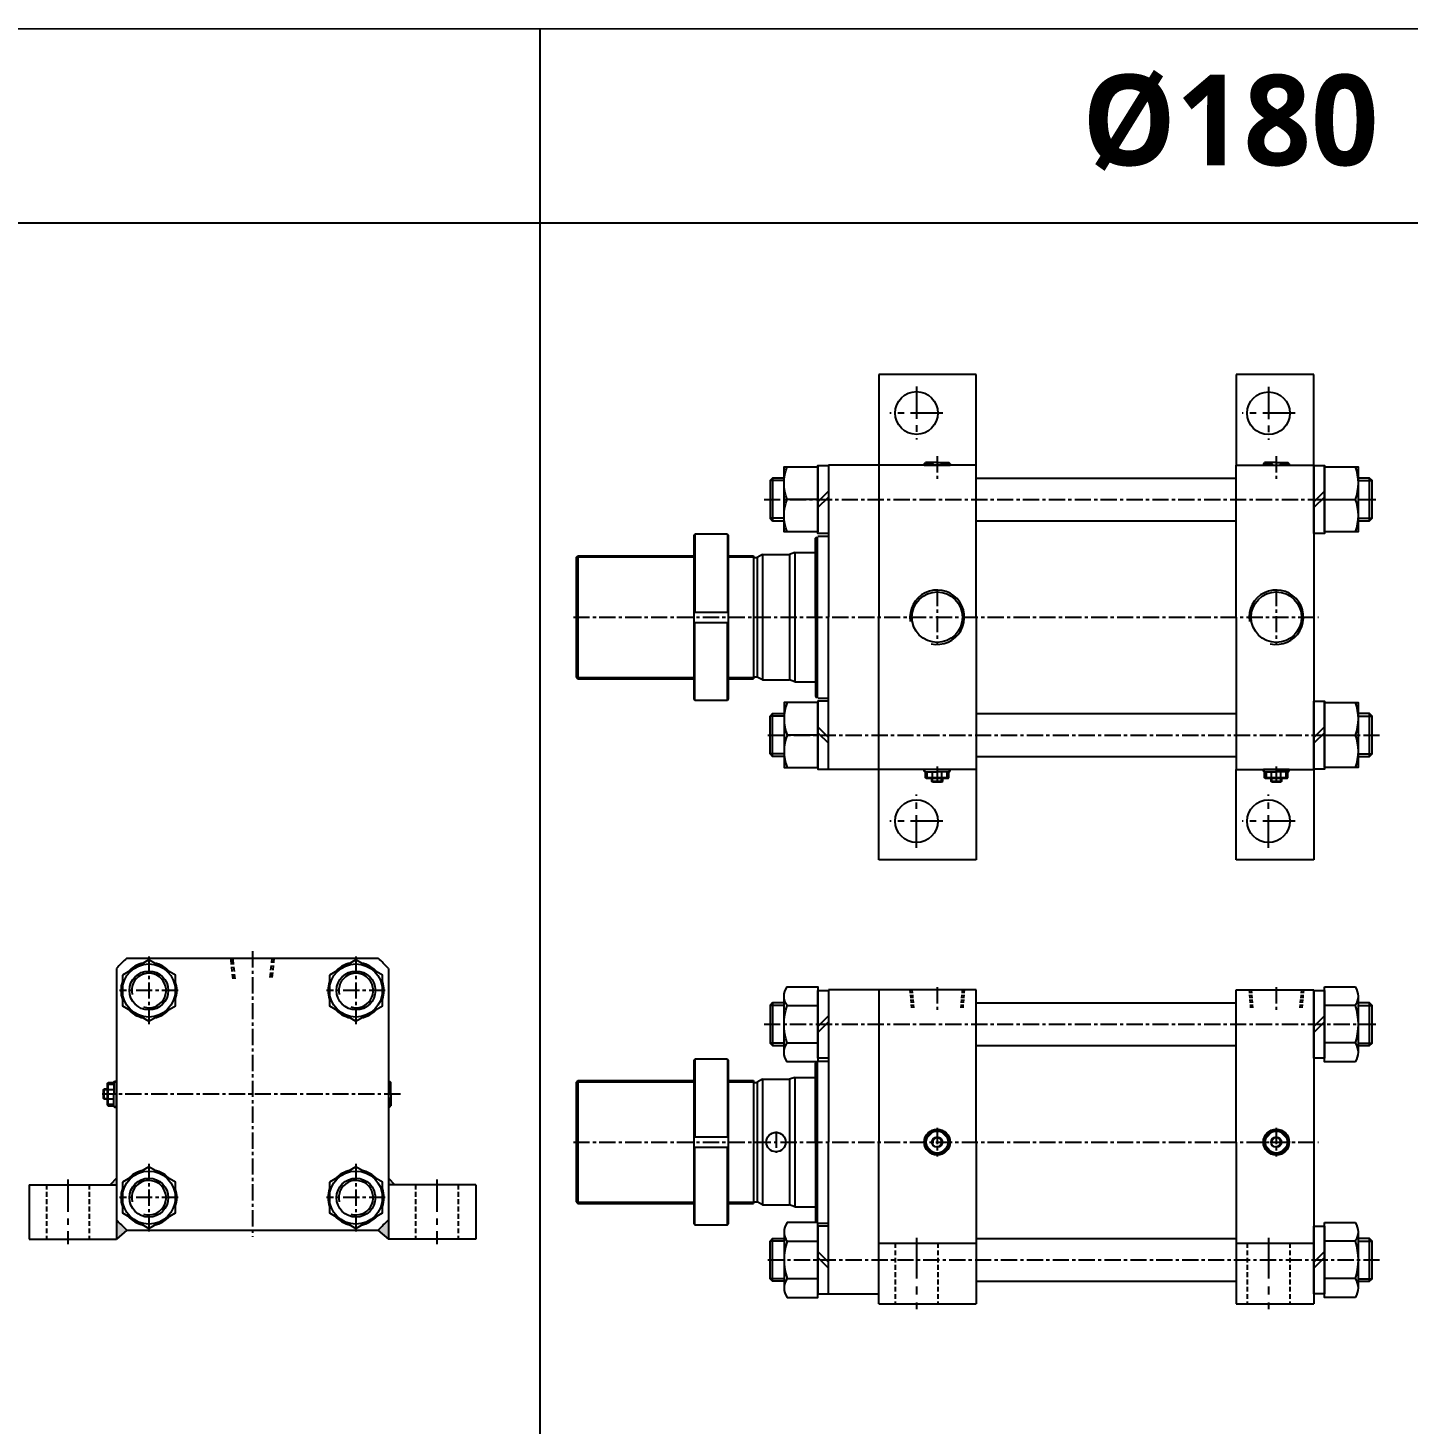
# Model space of a CAD drawing. Extents: x -819 to 29893, y -8942 to 3511.
# Drawn here: x 2728 to 3794, y 1078 to 2156 of the extents above; entities that cross this region are included whole.
import ezdxf

# ---------------------------------------------------------------- set-up
doc = ezdxf.new("R2010")
doc.units = 0
doc.header["$LTSCALE"] = 10
doc.header["$MEASUREMENT"] = 0
for name, pattern in [('CENTER', [2, 1.25, -0.25, 0.25, -0.25]), ('CENTERX2', [4, 2.5, -0.5, 0.5, -0.5]), ('HIDDEN', [0.375, 0.25, -0.125]), ('HIDDENX2', [0.75, 0.5, -0.25])]:
    doc.linetypes.add(name, pattern=pattern)
doc.layers.get('0').update_dxf_attribs({"linetype": 'CONTINUOUS'})
for name, color, linetype in [('CEN', 1, 'CENTERX2'), ('CENTER', 1, 'CENTER'), ('HID', 2, 'HIDDENX2'), ('ML', 7, 'CONTINUOUS')]:
    doc.layers.add(name, color=color, linetype=linetype)
doc.styles.add('문자', font='romans.shx')

msp = doc.modelspace()

# ---------------------------------------------------------------- hatches: boundary and pattern name
at = {"layer": 'ML'}
h = msp.add_hatch(color=256, dxfattribs=at)
h.paths.add_polyline_path([(3006.6, 1267.4), (3006.6, 1262.4), (3011.6, 1262.4)])
h.paths.add_polyline_path([(3006.6, 1235.3, -0.019596), (2998.6, 1227.4), (3006.6, 1220.4)])
h.paths.add_polyline_path([(2804.5, 1227.4, -0.019596), (2796.6, 1235.3), (2796.6, 1220.4)])
h.paths.add_polyline_path([(2796.6, 1267.4), (2791.6, 1262.4), (2796.6, 1262.4)])

# ---------------------------------------------------------------- linework, layer by layer
at = {"layer": 'CEN', "color": 1, "linetype": 'CENTER', "ltscale": 2}
for p, q in [((3414.6, 1878.9), (3414.6, 1837.9)), ((3686.6, 1878.7), (3686.6, 1837.7)), ((3435.1, 1858.4), (3394.1, 1858.4)), ((3707.1, 1858.2), (3666.1, 1858.2)), ((3414.6, 1522.7), (3414.6, 1563.7)), ((3686.6, 1522.7), (3686.6, 1563.7)), ((3435.1, 1543.2), (3394.1, 1543.2)), ((3707.1, 1543.2), (3666.1, 1543.2)), ((2759.1, 1266.4), (2759.1, 1216.4)), ((3044.1, 1266.4), (3044.1, 1216.4))]:
    msp.add_line(p, q, dxfattribs=at)
at = {"layer": 'CEN', "color": 1, "linetype": 'CENTER', "ltscale": 2.5}
for p, q in [((3414.6, 1221.3), (3414.6, 1166.3)), ((3686.6, 1221.3), (3686.6, 1166.3))]:
    msp.add_line(p, q, dxfattribs=at)
at = {"layer": 'CEN', "color": 7, "linetype": 'Continuous', "ltscale": 2.5}
msp.add_line((3661.6, 1217.3), (3661.6, 1170.3), dxfattribs=at)
at = {"layer": 'CENTER'}
for p, q in [((2821.6, 1438.6), (2821.6, 1386.3)), ((2981.6, 1438.6), (2981.6, 1386.3)), ((2844.2, 1412.4), (2798.9, 1412.4)), ((3004.2, 1412.4), (2958.9, 1412.4)), ((2821.6, 1278.6), (2821.6, 1226.3)), ((2981.6, 1278.6), (2981.6, 1226.3)), ((2844.2, 1252.4), (2798.9, 1252.4)), ((3004.2, 1252.4), (2958.9, 1252.4))]:
    msp.add_line(p, q, dxfattribs=at)
at = {"layer": 'HID', "color": 6, "linetype": 'HIDDEN', "ltscale": 1.5}
for p, q in [((2742.6, 1262.4), (2742.6, 1220.4)), ((2775.6, 1262.4), (2775.6, 1220.4)), ((3027.6, 1262.4), (3027.6, 1220.4)), ((3060.6, 1262.4), (3060.6, 1220.4)), ((3398.1, 1217.3), (3398.1, 1170.3)), ((3431.1, 1217.3), (3431.1, 1170.3)), ((3670.1, 1217.3), (3670.1, 1170.3)), ((3703.1, 1217.3), (3703.1, 1170.3))]:
    msp.add_line(p, q, dxfattribs=at)
at = {"layer": 'ML', "color": 7}
for p, q in [((3385.6, 1888.2), (3385.6, 1700.7)), ((3346.6, 1818.2), (3346.6, 1700.7)), ((3460.6, 1818.2), (3346.6, 1818.2)), ((3460.6, 1700.7), (3460.6, 1818.2)), ((3336.6, 1761.7), (3337.7, 1762.8)), ((3336.6, 1700.7), (3336.6, 1761.7)), ((3338.1, 1638.5), (3338.1, 1762.8)), ((3338.4, 1763.2), (3346.6, 1763.2)), ((3153.1, 1748.2), (3242.5, 1748.2)), ((3269.5, 1748.2), (3288.6, 1748.2)), ((3288.6, 1748.2), (3288.6, 1653.2)), ((3291.6, 1746.9), (3291.6, 1654.5)), ((3295.6, 1749.2), (3316.6, 1749.2)), ((3295.6, 1749.2), (3295.6, 1652.2)), ((3316.6, 1749.2), (3316.6, 1652.2)), ((3320.6, 1750.7), (3320.6, 1650.7)), ((3320.6, 1750.7), (3336.6, 1750.7)), ((3151.6, 1746.7), (3151.6, 1654.7)), ((3288.6, 1746.7), (3291.6, 1746.7)), ((3336.6, 1700.7), (3336.6, 1639.7)), ((3346.6, 1583.2), (3346.6, 1700.7)), ((3385.6, 1513.2), (3385.6, 1700.7)), ((3460.6, 1700.7), (3460.6, 1583.2)), ((3153.1, 1653.2), (3242.5, 1653.2)), ((3269.5, 1653.2), (3288.6, 1653.2)), ((3288.6, 1654.7), (3291.6, 1654.7)), ((3295.6, 1652.2), (3316.6, 1652.2)), ((3320.6, 1650.7), (3336.6, 1650.7)), ((3336.6, 1639.7), (3337.7, 1638.5)), ((3338.4, 1638.2), (3346.6, 1638.2)), ((3460.6, 1583.2), (3346.6, 1583.2)), ((3460.6, 1583.2), (3385.6, 1583.2)), ((3460.6, 1412.8), (3346.6, 1412.8)), ((3346.6, 1412.8), (3346.6, 1295.3)), ((3385.6, 1412.8), (3385.6, 1295.3)), ((3460.6, 1295.3), (3460.6, 1412.8)), ((3336.6, 1356.3), (3337.7, 1357.4)), ((3336.6, 1295.3), (3336.6, 1356.3)), ((3338.1, 1233.2), (3338.1, 1357.4)), ((3338.4, 1357.8), (3346.6, 1357.8)), ((3151.6, 1341.3), (3151.6, 1249.3)), ((3153.1, 1342.8), (3242.5, 1342.8)), ((3269.5, 1342.8), (3288.6, 1342.8)), ((3288.6, 1342.8), (3288.6, 1247.8)), ((3288.6, 1341.3), (3291.6, 1341.3)), ((3291.6, 1341.5), (3291.6, 1249.1)), ((3295.6, 1343.8), (3316.6, 1343.8)), ((3295.6, 1343.8), (3295.6, 1246.8)), ((3316.6, 1343.8), (3316.6, 1246.8)), ((3320.6, 1345.3), (3320.6, 1245.3)), ((3320.6, 1345.3), (3336.6, 1345.3)), ((3336.6, 1295.3), (3336.6, 1234.3)), ((3346.6, 1177.8), (3346.6, 1295.3)), ((3385.6, 1170.3), (3385.6, 1295.3)), ((3460.6, 1295.3), (3460.6, 1177.8)), ((3153.1, 1247.8), (3242.5, 1247.8)), ((3269.5, 1247.8), (3288.6, 1247.8)), ((3288.6, 1249.3), (3291.6, 1249.3)), ((3295.6, 1246.8), (3316.6, 1246.8)), ((3320.6, 1245.3), (3336.6, 1245.3)), ((3336.6, 1234.3), (3337.7, 1233.2)), ((3338.4, 1232.8), (3346.6, 1232.8)), ((3385.6, 1177.8), (3346.6, 1177.8))]:
    msp.add_line(p, q, dxfattribs=at)
at = {"layer": 'ML'}
for p, q in [((3460.6, 1888.2), (3385.6, 1888.2)), ((3460.6, 1818.2), (3460.6, 1888.2)), ((3721.6, 1888.2), (3661.6, 1888.2)), ((3661.6, 1888.2), (3661.6, 1818.2)), ((3721.6, 1818.2), (3721.6, 1888.2)), ((3420.6, 1819.2), (3421.6, 1820.2)), ((3420.6, 1819.2), (3420.6, 1818.2)), ((3420.6, 1819.2), (3426.2, 1819.2)), ((3420.6, 1818.2), (3440.6, 1818.2)), ((3420.6, 1818.2), (3440.6, 1818.2)), ((3430.6, 1820.2), (3421.6, 1820.2)), ((3426.2, 1820.2), (3426.2, 1818.2)), ((3430.6, 1820.2), (3439.6, 1820.2)), ((3434.9, 1820.2), (3434.9, 1818.2)), ((3440.6, 1819.2), (3434.9, 1819.2)), ((3440.6, 1819.2), (3439.6, 1820.2)), ((3440.6, 1819.2), (3440.6, 1818.2)), ((3661.6, 1700.7), (3661.6, 1818.2)), ((3661.6, 1818.2), (3721.6, 1818.2)), ((3682.6, 1819.2), (3683.6, 1820.2)), ((3682.6, 1819.2), (3682.6, 1818.2)), ((3682.6, 1819.2), (3688.2, 1819.2)), ((3682.6, 1818.2), (3702.6, 1818.2)), ((3682.6, 1818.2), (3702.6, 1818.2)), ((3692.6, 1820.2), (3683.6, 1820.2)), ((3688.2, 1820.2), (3688.2, 1818.2)), ((3692.6, 1820.2), (3701.6, 1820.2)), ((3696.9, 1820.2), (3696.9, 1818.2)), ((3702.6, 1819.2), (3696.9, 1819.2)), ((3702.6, 1819.2), (3701.6, 1820.2)), ((3702.6, 1819.2), (3702.6, 1818.2)), ((3721.6, 1818.2), (3721.6, 1583.2)), ((3303.5, 1808.2), (3303.5, 1775.2)), ((3764.7, 1775.2), (3764.7, 1808.2)), ((3338.4, 1791.7), (3314.6, 1791.7)), ((3338.4, 1789.9), (3346.6, 1798.1)), ((3338.4, 1785.3), (3346.6, 1793.5)), ((3729.8, 1798.1), (3721.6, 1789.9)), ((3729.8, 1793.5), (3721.6, 1785.3)), ((3729.8, 1791.7), (3753.5, 1791.7)), ((3242.5, 1763.7), (3243.5, 1764.7)), ((3242.5, 1763.7), (3242.5, 1637.7)), ((3243.5, 1764.7), (3243.5, 1704.7)), ((3268.5, 1764.7), (3243.5, 1764.7)), ((3268.5, 1764.7), (3268.5, 1704.7)), ((3268.5, 1764.7), (3269.5, 1763.7)), ((3269.5, 1637.7), (3269.5, 1763.7)), ((3151.6, 1746.7), (3153.1, 1748.2)), ((3153.1, 1748.2), (3153.1, 1653.2)), ((3295.6, 1749.2), (3291.6, 1746.9)), ((3320.6, 1750.7), (3316.6, 1749.2)), ((3242.5, 1704.7), (3269.5, 1704.7)), ((3242.5, 1696.7), (3269.5, 1696.7)), ((3243.5, 1636.7), (3243.5, 1696.7)), ((3268.5, 1636.7), (3268.5, 1696.7)), ((3661.6, 1700.7), (3661.6, 1583.2)), ((3151.6, 1654.7), (3153.1, 1653.2)), ((3295.6, 1652.2), (3291.6, 1654.5)), ((3320.6, 1650.7), (3316.6, 1652.2)), ((3242.5, 1637.7), (3243.5, 1636.7)), ((3243.5, 1636.7), (3268.5, 1636.7)), ((3268.5, 1636.7), (3269.5, 1637.7)), ((3303.5, 1593.2), (3303.5, 1626.2)), ((3755.8, 1624.3), (3766.6, 1624.3)), ((3764.7, 1593.2), (3764.7, 1626.2)), ((3338.4, 1609.7), (3314.6, 1609.7)), ((3338.4, 1616.1), (3346.6, 1607.9)), ((3338.4, 1611.5), (3346.6, 1603.3)), ((3729.8, 1616.1), (3721.6, 1607.9)), ((3729.8, 1611.5), (3721.6, 1603.3)), ((3729.8, 1609.7), (3753.5, 1609.7)), ((3755.8, 1595.1), (3766.6, 1595.1)), ((3420.6, 1581.7), (3420.6, 1583.2)), ((3440.6, 1583.2), (3420.6, 1583.2)), ((3421.1, 1581.2), (3420.6, 1581.7)), ((3421.1, 1581.2), (3430.6, 1581.2)), ((3421.6, 1576.7), (3421.6, 1581.2)), ((3422.1, 1576.2), (3421.6, 1576.7)), ((3439.6, 1576.7), (3421.6, 1576.7)), ((3430.6, 1576.2), (3422.1, 1576.2)), ((3422.9, 1576.7), (3422.9, 1581.2)), ((3426.6, 1573.7), (3426.6, 1576.2)), ((3426.9, 1576.7), (3426.9, 1581.2)), ((3440.1, 1581.2), (3430.6, 1581.2)), ((3439.1, 1576.2), (3430.6, 1576.2)), ((3434.2, 1576.7), (3434.2, 1581.2)), ((3434.6, 1576.2), (3434.6, 1573.7)), ((3438.3, 1576.7), (3438.3, 1581.2)), ((3439.1, 1576.2), (3439.6, 1576.7)), ((3439.6, 1576.7), (3439.6, 1581.2)), ((3440.1, 1581.2), (3440.6, 1581.7)), ((3440.6, 1581.7), (3440.6, 1583.2)), ((3460.6, 1583.2), (3460.6, 1513.2)), ((3661.6, 1583.2), (3721.6, 1583.2)), ((3661.6, 1513.2), (3661.6, 1583.2)), ((3682.6, 1581.7), (3682.6, 1583.2)), ((3702.6, 1583.2), (3682.6, 1583.2)), ((3683.1, 1581.2), (3682.6, 1581.7)), ((3683.1, 1581.2), (3692.6, 1581.2)), ((3683.6, 1576.7), (3683.6, 1581.2)), ((3684.1, 1576.2), (3683.6, 1576.7)), ((3701.6, 1576.7), (3683.6, 1576.7)), ((3692.6, 1576.2), (3684.1, 1576.2)), ((3684.9, 1576.7), (3684.9, 1581.2)), ((3688.6, 1573.7), (3688.6, 1576.2)), ((3688.9, 1576.7), (3688.9, 1581.2)), ((3702.1, 1581.2), (3692.6, 1581.2)), ((3701.1, 1576.2), (3692.6, 1576.2)), ((3696.2, 1576.7), (3696.2, 1581.2)), ((3696.6, 1576.2), (3696.6, 1573.7)), ((3700.3, 1576.7), (3700.3, 1581.2)), ((3701.1, 1576.2), (3701.6, 1576.7)), ((3701.6, 1576.7), (3701.6, 1581.2)), ((3702.1, 1581.2), (3702.6, 1581.7)), ((3702.6, 1581.7), (3702.6, 1583.2)), ((3721.6, 1583.2), (3721.6, 1513.2)), ((3434.6, 1573.7), (3426.6, 1573.7)), ((3427.1, 1573.2), (3426.6, 1573.7)), ((3434, 1573.2), (3427.1, 1573.2)), ((3434.6, 1573.7), (3434, 1573.2)), ((3696.6, 1573.7), (3688.6, 1573.7)), ((3689.1, 1573.2), (3688.6, 1573.7)), ((3696, 1573.2), (3689.1, 1573.2)), ((3696.6, 1573.7), (3696, 1573.2)), ((3460.6, 1513.2), (3385.6, 1513.2)), ((3721.6, 1513.2), (3661.6, 1513.2)), ((2804.5, 1437.4), (2998.6, 1437.4)), ((2796.6, 1429.5), (2796.6, 1235.3)), ((2796.6, 1429.5), (2796.6, 1220.4)), ((3006.6, 1429.5), (3006.6, 1235.3)), ((3006.6, 1429.5), (3006.6, 1220.4)), ((3661.6, 1412.8), (3721.6, 1412.8)), ((3661.6, 1295.3), (3661.6, 1412.8)), ((3721.6, 1412.8), (3721.6, 1170.3)), ((3303.5, 1402.8), (3303.5, 1369.8)), ((3312.4, 1364.6), (3312.4, 1407.9)), ((3755.8, 1407.9), (3755.8, 1364.6)), ((3764.7, 1369.8), (3764.7, 1402.8)), ((3314.6, 1400.7), (3338.4, 1400.7)), ((3338.4, 1384.5), (3346.6, 1392.7)), ((3729.8, 1392.7), (3721.6, 1384.5)), ((3753.5, 1400.7), (3729.8, 1400.7)), ((3338.4, 1379.9), (3346.6, 1388.1)), ((3729.8, 1388.1), (3721.6, 1379.9)), ((3314.6, 1371.9), (3338.4, 1371.9)), ((3753.5, 1371.9), (3729.8, 1371.9)), ((3242.5, 1358.3), (3243.5, 1359.3)), ((3268.5, 1359.3), (3243.5, 1359.3)), ((3243.5, 1359.3), (3243.5, 1299.3)), ((3268.5, 1359.3), (3269.5, 1358.3)), ((3268.5, 1359.3), (3268.5, 1299.3)), ((3242.5, 1358.3), (3242.5, 1232.3)), ((3269.5, 1232.3), (3269.5, 1358.3)), ((2789.6, 1340.9), (2790.1, 1341.4)), ((2789.6, 1332.4), (2789.6, 1340.9)), ((2790.1, 1341.4), (2794.6, 1341.4)), ((2790.1, 1323.4), (2790.1, 1341.4)), ((2790.1, 1340.1), (2794.6, 1340.1)), ((2794.6, 1341.9), (2795.1, 1342.4)), ((2794.6, 1341.9), (2794.6, 1332.4)), ((2795.1, 1342.4), (2796.6, 1342.4)), ((2796.6, 1322.4), (2796.6, 1342.4)), ((2796.6, 1340.4), (2796.6, 1324.4)), ((3006.6, 1342.4), (3006.6, 1322.4)), ((3006.6, 1342.4), (3006.6, 1322.4)), ((3006.6, 1342.4), (3006.6, 1322.4)), ((3007.6, 1342.4), (3006.6, 1342.4)), ((3007.6, 1342.4), (3008.6, 1341.4)), ((3007.6, 1342.4), (3007.6, 1336.8)), ((3008.6, 1332.4), (3008.6, 1341.4)), ((3151.6, 1341.3), (3153.1, 1342.8)), ((3153.1, 1342.8), (3153.1, 1247.8)), ((3295.6, 1343.8), (3291.6, 1341.5)), ((3320.6, 1345.3), (3316.6, 1343.8)), ((2786.6, 1335.9), (2787.1, 1336.4)), ((2786.6, 1329), (2786.6, 1335.9)), ((2787.1, 1328.4), (2786.6, 1329)), ((2787.1, 1328.4), (2787.1, 1336.4)), ((2787.1, 1336.4), (2789.6, 1336.4)), ((2789.6, 1328.4), (2787.1, 1328.4)), ((2789.6, 1323.9), (2789.6, 1332.4)), ((2790.1, 1336), (2794.6, 1336)), ((2790.1, 1328.8), (2794.6, 1328.8)), ((2794.6, 1322.9), (2794.6, 1332.4)), ((3008.6, 1336.8), (3006.6, 1336.8)), ((3008.6, 1328.1), (3006.6, 1328.1)), ((3007.6, 1322.4), (3007.6, 1328.1)), ((3008.6, 1332.4), (3008.6, 1323.4)), ((2789.6, 1323.9), (2790.1, 1323.4)), ((2790.1, 1324.7), (2794.6, 1324.7)), ((2790.1, 1323.4), (2794.6, 1323.4)), ((2794.6, 1322.9), (2795.1, 1322.4)), ((2795.1, 1322.4), (2796.6, 1322.4)), ((3007.6, 1322.4), (3006.6, 1322.4)), ((3007.6, 1322.4), (3008.6, 1323.4)), ((3242.5, 1299.3), (3269.5, 1299.3)), ((3426.9, 1303), (3422.9, 1298.9)), ((3434.2, 1303), (3438.3, 1298.9)), ((3661.6, 1295.3), (3661.6, 1177.8)), ((3688.9, 1303), (3684.9, 1298.9)), ((3696.2, 1303), (3700.3, 1298.9)), ((3242.5, 1291.3), (3269.5, 1291.3)), ((3243.5, 1231.3), (3243.5, 1291.3)), ((3268.5, 1231.3), (3268.5, 1291.3)), ((3422.9, 1291.7), (3426.9, 1287.6)), ((3438.3, 1291.7), (3434.2, 1287.6)), ((3684.9, 1291.7), (3688.9, 1287.6)), ((3700.3, 1291.7), (3696.2, 1287.6)), ((2729.1, 1262.4), (2796.6, 1262.4)), ((2729.1, 1262.4), (2729.1, 1220.4)), ((2796.6, 1267.4), (2791.6, 1262.4)), ((3006.6, 1267.4), (3011.6, 1262.4)), ((3074.1, 1262.4), (3006.6, 1262.4)), ((3074.1, 1262.4), (3074.1, 1220.4)), ((3151.6, 1249.3), (3153.1, 1247.8)), ((3295.6, 1246.8), (3291.6, 1249.1)), ((3320.6, 1245.3), (3316.6, 1246.8)), ((3242.5, 1232.3), (3243.5, 1231.3)), ((3243.5, 1231.3), (3268.5, 1231.3)), ((3268.5, 1231.3), (3269.5, 1232.3)), ((2729.1, 1220.4), (2796.6, 1220.4)), ((2804.5, 1227.4), (2796.6, 1220.4)), ((2804.5, 1227.4), (2998.6, 1227.4)), ((2998.6, 1227.4), (3006.6, 1220.4)), ((3074.1, 1220.4), (3006.6, 1220.4)), ((3303.5, 1187.8), (3303.5, 1220.8)), ((3312.4, 1225.9), (3312.4, 1182.6)), ((3314.6, 1218.7), (3338.4, 1218.7)), ((3753.5, 1218.7), (3729.8, 1218.7)), ((3755.8, 1225.9), (3755.8, 1182.6)), ((3764.7, 1187.8), (3764.7, 1220.8)), ((3338.4, 1210.7), (3346.6, 1202.5)), ((3385.6, 1217.3), (3460.6, 1217.3)), ((3661.6, 1217.3), (3721.6, 1217.3)), ((3729.8, 1210.7), (3721.6, 1202.5)), ((3338.4, 1206.1), (3346.6, 1197.9)), ((3729.8, 1206.1), (3721.6, 1197.9)), ((3314.6, 1189.9), (3338.4, 1189.9)), ((3753.5, 1189.9), (3729.8, 1189.9)), ((3460.6, 1177.8), (3460.6, 1170.3)), ((3385.6, 1170.3), (3460.6, 1170.3)), ((3661.6, 1170.3), (3721.6, 1170.3))]:
    msp.add_line(p, q, dxfattribs=at)
at = {"layer": 'ML', "color": 1, "linetype": 'CENTER'}
for p, q in [((3430.6, 1825), (3430.6, 1806.6)), ((3692.6, 1825), (3692.6, 1806.6)), ((3296.9, 1791.7), (3769.7, 1791.7)), ((3430.6, 1721.6), (3430.6, 1679.7)), ((3692.6, 1721.6), (3692.6, 1679.7)), ((3149.6, 1700.7), (3725.1, 1700.7)), ((3299.9, 1609.7), (3773.4, 1609.7)), ((3430.6, 1585.4), (3430.6, 1572.5)), ((3692.6, 1585.4), (3692.6, 1572.7)), ((2901.6, 1442.7), (2901.6, 1222.2)), ((3430.6, 1414.9), (3430.6, 1396.6)), ((3692.6, 1414.9), (3692.6, 1396.6)), ((3296.9, 1386.3), (3769.7, 1386.3)), ((3015.9, 1332.4), (2785.4, 1332.4)), ((3430.6, 1306.3), (3430.6, 1284.3)), ((3692.6, 1306.3), (3692.6, 1284.3)), ((3149.6, 1295.3), (3725.1, 1295.3)), ((3306.1, 1303.5), (3306.1, 1287)), ((3299.9, 1204.3), (3773.4, 1204.3))]:
    msp.add_line(p, q, dxfattribs=at)
at = {"layer": 'ML', "color": 2}
for p, q in [((3421.1, 1819.7), (3421.1, 1818.2)), ((3428.1, 1818.2), (3426.2, 1820.2)), ((3433, 1818.2), (3434.9, 1820.2)), ((3440.1, 1819.7), (3440.1, 1818.2)), ((3683.1, 1819.7), (3683.1, 1818.2)), ((3690.1, 1818.2), (3688.2, 1820.2)), ((3695, 1818.2), (3696.9, 1820.2)), ((3702.1, 1819.7), (3702.1, 1818.2)), ((3312.4, 1806.3), (3301.6, 1806.3)), ((3755.8, 1806.3), (3766.6, 1806.3)), ((3312.4, 1777.1), (3301.6, 1777.1)), ((3755.8, 1777.1), (3766.6, 1777.1)), ((3152.1, 1747.2), (3242.5, 1747.2)), ((3269.5, 1747.2), (3288.6, 1747.2)), ((3152.1, 1654.2), (3242.5, 1654.2)), ((3269.5, 1654.2), (3288.6, 1654.2)), ((3312.4, 1624.3), (3301.6, 1624.3)), ((3312.4, 1595.1), (3301.6, 1595.1)), ((3421.1, 1581.2), (3421.1, 1583.2)), ((3427.1, 1573.2), (3427.1, 1576.2)), ((3434, 1573.2), (3434, 1576.2)), ((3440.1, 1581.2), (3440.1, 1583.2)), ((3683.1, 1581.2), (3683.1, 1583.2)), ((3689.1, 1573.2), (3689.1, 1576.2)), ((3696, 1573.2), (3696, 1576.2)), ((3702.1, 1581.2), (3702.1, 1583.2)), ((3312.4, 1400.9), (3301.6, 1400.9)), ((3755.8, 1400.9), (3766.6, 1400.9)), ((3312.4, 1371.7), (3301.6, 1371.7)), ((3755.8, 1371.7), (3766.6, 1371.7)), ((2794.6, 1341.9), (2796.6, 1341.9)), ((3008.1, 1341.9), (3006.6, 1341.9)), ((3152.1, 1341.8), (3242.5, 1341.8)), ((3269.5, 1341.8), (3288.6, 1341.8)), ((2786.6, 1335.9), (2789.6, 1335.9)), ((2786.6, 1329), (2789.6, 1329)), ((3006.6, 1334.8), (3008.6, 1336.8)), ((3006.6, 1330), (3008.6, 1328.1)), ((2794.6, 1322.9), (2796.6, 1322.9)), ((3008.1, 1322.9), (3006.6, 1322.9)), ((3152.1, 1248.8), (3242.5, 1248.8)), ((3269.5, 1248.8), (3288.6, 1248.8)), ((3312.4, 1218.9), (3301.6, 1218.9)), ((3755.8, 1218.9), (3766.6, 1218.9)), ((3312.4, 1189.7), (3301.6, 1189.7)), ((3755.8, 1189.7), (3766.6, 1189.7))]:
    msp.add_line(p, q, dxfattribs=at)
at = {"layer": 'ML', "color": 7, "linetype": 'Continuous'}
for p, q in [((3460.6, 1808.2), (3661.6, 1808.2)), ((3460.6, 1775.2), (3661.6, 1775.2)), ((3460.6, 1626.2), (3661.6, 1626.2)), ((3460.6, 1593.2), (3661.6, 1593.2)), ((3460.6, 1402.8), (3661.6, 1402.8)), ((3460.6, 1369.8), (3661.6, 1369.8)), ((3460.6, 1220.8), (3661.6, 1220.8)), ((3460.6, 1187.8), (3661.6, 1187.8))]:
    msp.add_line(p, q, dxfattribs=at)
at = {"layer": 'ML', "color": 6, "linetype": 'HIDDEN', "ltscale": 1.5}
for p, q in [((2886.6, 1421.4), (2885, 1437.4)), ((2888.2, 1421.4), (2886.6, 1437.4)), ((2916.6, 1437.4), (2915, 1421.4)), ((2918.2, 1437.4), (2916.6, 1421.4))]:
    msp.add_line(p, q, dxfattribs=at)
at = {"layer": 'ML', "color": 6, "linetype": 'HIDDEN'}
for p, q in [((3409.6, 1412.8), (3410.8, 1398.8)), ((3411.1, 1412.8), (3412.3, 1398.8)), ((3450, 1412.8), (3448.8, 1398.8)), ((3451.5, 1412.8), (3450.3, 1398.8)), ((3671.6, 1412.8), (3672.8, 1398.8)), ((3673.1, 1412.8), (3674.3, 1398.8)), ((3712, 1412.8), (3710.8, 1398.8)), ((3713.5, 1412.8), (3712.3, 1398.8))]:
    msp.add_line(p, q, dxfattribs=at)
at = {"layer": 'ML', "const_width": 1.5}
for points in [[(7102.1, 2005.1), (7102.1, 2155.1), (150, 2155.1)], [(3123.8, 2155.1), (3123.8, 0)], [(0, 2005.1), (5557.5, 2005.1)]]:
    msp.add_lwpolyline(points, dxfattribs=at)
at = {"layer": 'ML'}
for points in [[(3338.4, 1766.7), (3312.4, 1766.7), (3312.4, 1816.7), (3338.4, 1816.7)], [(3729.8, 1816.7), (3755.8, 1816.7), (3755.8, 1766.7), (3729.8, 1766.7)], [(3338.4, 1634.7), (3312.4, 1634.7), (3312.4, 1584.7), (3338.4, 1584.7)], [(3729.8, 1634.7), (3755.8, 1634.7), (3755.8, 1584.7), (3729.8, 1584.7)]]:
    msp.add_lwpolyline(points, close=True, dxfattribs=at)
for points in [[(3314.6, 1766.7, -0.178633), (3314.6, 1791.7, -0.178633), (3314.6, 1816.7)], [(3753.5, 1816.7, -0.178633), (3753.5, 1791.7, -0.178633), (3753.5, 1766.7)], [(3314.6, 1634.7, 0.178633), (3314.6, 1609.7, 0.178633), (3314.6, 1584.7)], [(3753.5, 1634.7, -0.178633), (3753.5, 1609.7, -0.178633), (3753.5, 1584.7)], [(3338.4, 1357.4), (3314.6, 1357.4, -0.309401), (3314.6, 1371.9, -0.154701), (3314.6, 1400.7, -0.309401), (3314.6, 1415.2), (3338.4, 1415.2), (3338.4, 1357.4)], [(3729.8, 1415.2), (3753.5, 1415.2, -0.309401), (3753.5, 1400.7, -0.154701), (3753.5, 1371.9, -0.309401), (3753.5, 1357.4), (3729.8, 1357.4), (3729.8, 1415.2)], [(3338.4, 1233.2), (3314.6, 1233.2, 0.309401), (3314.6, 1218.7, 0.154701), (3314.6, 1189.9, 0.309401), (3314.6, 1175.4), (3338.4, 1175.4), (3338.4, 1233.2)], [(3729.8, 1233.2), (3753.5, 1233.2, -0.309401), (3753.5, 1218.7, -0.154701), (3753.5, 1189.9, -0.309401), (3753.5, 1175.4), (3729.8, 1175.4), (3729.8, 1233.2)]]:
    msp.add_lwpolyline(points, format="xyb", dxfattribs=at)
for points in [[(3346.6, 1817.9), (3346.6, 1765.4), (3338.4, 1765.4), (3338.4, 1817.9), (3346.6, 1817.9)], [(3721.6, 1765.4), (3721.6, 1817.9), (3729.8, 1817.9), (3729.8, 1765.4), (3721.6, 1765.4)], [(3312.4, 1808.2), (3303.5, 1808.2), (3301.6, 1806.3), (3301.6, 1777.1), (3303.5, 1775.2), (3312.4, 1775.2)], [(3755.8, 1775.2), (3764.7, 1775.2), (3766.6, 1777.1), (3766.6, 1806.3), (3764.7, 1808.2), (3755.8, 1808.2)], [(3346.6, 1583.4), (3346.6, 1635.9), (3338.4, 1635.9), (3338.4, 1583.4), (3346.6, 1583.4)], [(3721.6, 1583.4), (3721.6, 1635.9), (3729.8, 1635.9), (3729.8, 1583.4), (3721.6, 1583.4)], [(3312.4, 1593.2), (3303.5, 1593.2), (3301.6, 1595.1), (3301.6, 1624.3), (3303.5, 1626.2), (3312.4, 1626.2)], [(3755.8, 1593.2), (3764.7, 1593.2), (3766.6, 1595.1), (3766.6, 1624.3), (3764.7, 1626.2), (3755.8, 1626.2)], [(2801.1, 1424.3), (2801.1, 1400.6), (2821.6, 1388.7), (2842.1, 1400.6), (2842.1, 1424.3), (2821.6, 1436.1), (2801.1, 1424.3)], [(2961.1, 1424.3), (2961.1, 1400.6), (2981.6, 1388.7), (3002.1, 1400.6), (3002.1, 1424.3), (2981.6, 1436.1), (2961.1, 1424.3)], [(3312.4, 1402.8), (3303.5, 1402.8), (3301.6, 1400.9), (3301.6, 1371.7), (3303.5, 1369.8), (3312.4, 1369.8)], [(3346.6, 1412.5), (3346.6, 1360), (3338.4, 1360), (3338.4, 1412.5), (3346.6, 1412.5)], [(3721.6, 1360), (3721.6, 1412.5), (3729.8, 1412.5), (3729.8, 1360), (3721.6, 1360)], [(3755.8, 1369.8), (3764.7, 1369.8), (3766.6, 1371.7), (3766.6, 1400.9), (3764.7, 1402.8), (3755.8, 1402.8)], [(2801.1, 1264.3), (2801.1, 1240.6), (2821.6, 1228.7), (2842.1, 1240.6), (2842.1, 1264.3), (2821.6, 1276.1), (2801.1, 1264.3)], [(2961.1, 1264.3), (2961.1, 1240.6), (2981.6, 1228.7), (3002.1, 1240.6), (3002.1, 1264.3), (2981.6, 1276.1), (2961.1, 1264.3)], [(3346.6, 1178), (3346.6, 1230.5), (3338.4, 1230.5), (3338.4, 1178), (3346.6, 1178)], [(3721.6, 1178), (3721.6, 1230.5), (3729.8, 1230.5), (3729.8, 1178), (3721.6, 1178)], [(3312.4, 1187.8), (3303.5, 1187.8), (3301.6, 1189.7), (3301.6, 1218.9), (3303.5, 1220.8), (3312.4, 1220.8)], [(3755.8, 1187.8), (3764.7, 1187.8), (3766.6, 1189.7), (3766.6, 1218.9), (3764.7, 1220.8), (3755.8, 1220.8)]]:
    msp.add_lwpolyline(points, dxfattribs=at)
for centre, radius in [((3414.6, 1858.4), 16.5), ((3686.6, 1858.2), 16.5), ((3430.6, 1700.7), 19.5), ((3692.6, 1700.7), 19.5), ((3414.6, 1543.2), 16.5), ((3686.6, 1543.2), 16.5), ((2821.6, 1412.4), 20.5), ((2821.6, 1412.4), 15), ((2981.6, 1412.4), 20.5), ((2981.6, 1412.4), 15), ((3430.6, 1295.3), 10), ((3692.6, 1295.3), 10), ((3306.1, 1295.3), 7.5), ((3430.6, 1295.3), 9), ((3430.6, 1295.3), 8.5), ((3430.6, 1295.3), 4), ((3692.6, 1295.3), 9), ((3692.6, 1295.3), 8.5), ((3692.6, 1295.3), 4), ((2821.6, 1252.4), 20.5), ((2981.6, 1252.4), 20.5), ((2821.6, 1252.4), 15), ((2981.6, 1252.4), 15)]:
    msp.add_circle(centre, radius, dxfattribs=at)
at = {"layer": 'ML', "color": 2}
for centre, radius, start, end in [((3430.6, 1700.7), 21, 257.2786, 188.7835), ((3692.6, 1700.7), 21, 257.2786, 188.7835), ((2821.6, 1412.4), 13.3, 252.154, 193.5189), ((2981.6, 1412.4), 13.3, 252.154, 193.5189), ((3430.6, 1295.3), 9.5, 265.5203, 184.4719), ((3692.6, 1295.3), 9.5, 265.5203, 184.4719), ((3430.6, 1295.3), 3.46, 260.122, 191.5554), ((3692.6, 1295.3), 3.46, 260.122, 191.5554), ((2821.6, 1252.4), 13.3, 252.154, 193.5189), ((2981.6, 1252.4), 13.3, 252.154, 193.5189)]:
    msp.add_arc(centre, radius, start, end, dxfattribs=at)
at = {"layer": 'ML'}
for centre, radius, start, end in [((2901.6, 1332.4), 143, 132.7548, 137.2452), ((2901.6, 1332.4), 143, 42.7548, 47.2452), ((2821.6, 1412.4), 21.6, 101.2415, 138.7585), ((2821.6, 1412.4), 21.6, 41.2415, 78.7585), ((2981.6, 1412.4), 21.6, 101.2415, 138.7585), ((2981.6, 1412.4), 21.6, 41.2415, 78.7585), ((2821.6, 1412.4), 21.6, 161.2415, 198.7585), ((2821.6, 1412.4), 21.6, 341.2415, 18.7585), ((2981.6, 1412.4), 21.6, 161.2415, 198.7585), ((2981.6, 1412.4), 21.6, 341.2415, 18.7585), ((2821.6, 1412.4), 21.6, 221.2415, 258.7585), ((2821.6, 1412.4), 21.6, 281.2415, 318.7585), ((2981.6, 1412.4), 21.6, 221.2415, 258.7585), ((2981.6, 1412.4), 21.6, 281.2415, 318.7585), ((2821.6, 1252.4), 21.6, 101.2415, 138.7585), ((2821.6, 1252.4), 21.6, 41.2415, 78.7585), ((2981.6, 1252.4), 21.6, 101.2415, 138.7585), ((2981.6, 1252.4), 21.6, 41.2415, 78.7585), ((2821.6, 1252.4), 21.6, 161.2415, 198.7585), ((2821.6, 1252.4), 21.6, 341.2415, 18.7585), ((2981.6, 1252.4), 21.6, 161.2415, 198.7585), ((2981.6, 1252.4), 21.6, 341.2415, 18.7585), ((2901.6, 1332.4), 143, 222.7548, 227.2452), ((2901.6, 1332.4), 143, 222.7548, 227.2452), ((2821.6, 1252.4), 21.6, 221.2415, 258.7585), ((2821.6, 1252.4), 21.6, 281.2415, 318.7585), ((2981.6, 1252.4), 21.6, 221.2415, 258.7585), ((2981.6, 1252.4), 21.6, 281.2415, 318.7585), ((2901.6, 1332.4), 143, 312.7548, 317.2452)]:
    msp.add_arc(centre, radius, start, end, dxfattribs=at)

# ---------------------------------------------------------------- texts
at = {"insert": (3542.6, 2119.7), "char_height": 70, "attachment_point": 1, "style": '문자'}
msp.add_mtext_dynamic_manual_height_columns('{\\fMalgun Gothic|b1|i0|c129|p50;%%C180}', width=124.533, gutter_width=16, heights=[0], dxfattribs=at)

doc.saveas('drawing.dxf')
